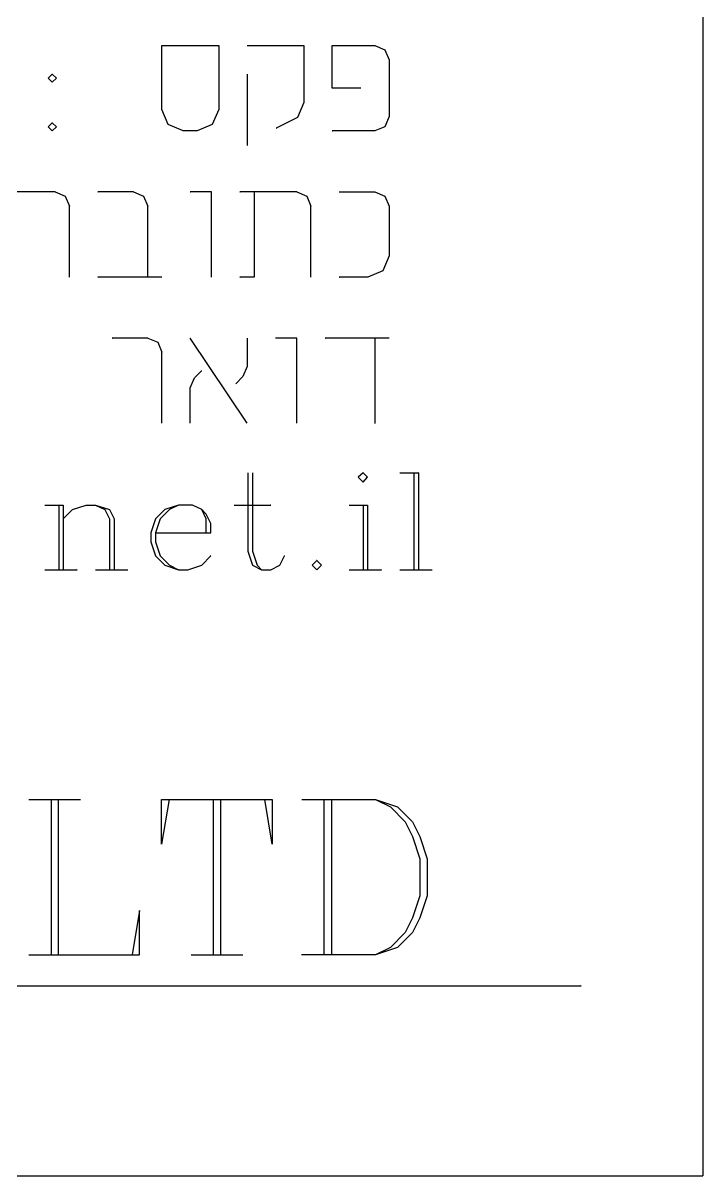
# Model space of a CAD drawing. Extents: x 271 to 16033, y -55852 to 2525.
# Drawn here: x 15942.455 to 15944.647, y -55795.2 to -55791.484 of the extents above; entities that cross this region are included whole.
import ezdxf

# ---------------------------------------------------------------- set-up
doc = ezdxf.new("R2010")
doc.units = 0
doc.header["$MEASUREMENT"] = 0
doc.layers.add('1501-KIR-BETON', color=30, linetype='Continuous')
doc.layers.add('LOGO', color=7, linetype='Continuous')

msp = doc.modelspace()

# ---------------------------------------------------------------- linework, layer by layer
at = {"layer": '1501-KIR-BETON', "color": 250, "linetype": 'Continuous', "ltscale": 0.125}
for p, q in [((15942.90205, -55791.55634, 1172.19571), (15943.08553, -55791.55634, 1172.19571)), ((15942.90205, -55791.76256, 1172.19571), (15942.90205, -55791.55634, 1172.19571)), ((15943.08553, -55791.55634, 1172.19571), (15943.08553, -55791.76256, 1172.19571)), ((15943.08553, -55791.55634, 1172.19571), (15943.08626, -55791.55634, 1172.19571)), ((15943.17726, -55791.55634, 1172.19571), (15943.36, -55791.55634, 1172.19571)), ((15943.36, -55791.55634, 1172.19571), (15943.36, -55791.73981, 1172.19571)), ((15943.45174, -55791.55634, 1172.19571), (15943.58898, -55791.55634, 1172.19571)), ((15943.45174, -55791.69357, 1172.19571), (15943.45174, -55791.55634, 1172.19571)), ((15943.58898, -55791.55634, 1172.19571), (15943.62127, -55791.56955, 1172.19571)), ((15943.62127, -55791.56955, 1172.19571), (15943.63521, -55791.60257, 1172.19571)), ((15943.63521, -55791.60257, 1172.19571), (15943.63521, -55791.78531, 1172.19571)), ((15942.53584, -55791.66128, 1172.19571), (15942.54905, -55791.64807, 1172.19571)), ((15942.54905, -55791.67449, 1172.19571), (15942.53584, -55791.66128, 1172.19571)), ((15942.54905, -55791.64807, 1172.19571), (15942.54978, -55791.64807, 1172.19571)), ((15942.54905, -55791.64807, 1172.19571), (15942.56226, -55791.66128, 1172.19571)), ((15942.56226, -55791.66128, 1172.19571), (15942.54905, -55791.67449, 1172.19571)), ((15943.17726, -55791.64807, 1172.19571), (15943.17726, -55791.87705, 1172.19571)), ((15943.54348, -55791.69357, 1172.19571), (15943.45174, -55791.69357, 1172.19571)), ((15943.36, -55791.73981, 1172.19571), (15943.34019, -55791.78825, 1172.19571)), ((15942.9226, -55791.811, 1172.19571), (15942.90205, -55791.76256, 1172.19571)), ((15943.08553, -55791.76256, 1172.19571), (15943.06498, -55791.811, 1172.19571)), ((15943.63521, -55791.78531, 1172.19571), (15943.62127, -55791.81834, 1172.19571)), ((15942.53584, -55791.81834, 1172.19571), (15942.54905, -55791.80513, 1172.19571)), ((15942.54905, -55791.83155, 1172.19571), (15942.53584, -55791.81834, 1172.19571)), ((15942.54905, -55791.80513, 1172.19571), (15942.54978, -55791.80513, 1172.19571)), ((15942.54905, -55791.80513, 1172.19571), (15942.56226, -55791.81834, 1172.19571)), ((15942.56226, -55791.81834, 1172.19571), (15942.54905, -55791.83155, 1172.19571)), ((15942.97104, -55791.83155, 1172.19571), (15942.9226, -55791.811, 1172.19571)), ((15943.06498, -55791.811, 1172.19571), (15943.01654, -55791.83155, 1172.19571)), ((15943.34019, -55791.78825, 1172.19571), (15943.2712, -55791.82274, 1172.19571)), ((15943.2712, -55791.82274, 1172.19571), (15943.27194, -55791.82274, 1172.19571)), ((15943.62127, -55791.81834, 1172.19571), (15943.58898, -55791.83155, 1172.19571)), ((15943.01654, -55791.83155, 1172.19571), (15942.97104, -55791.83155, 1172.19571)), ((15943.58898, -55791.83155, 1172.19571), (15943.45174, -55791.83155, 1172.19571)), ((15943.45174, -55791.83155, 1172.19571), (15943.45247, -55791.83155, 1172.19571)), ((15943.17726, -55791.87705, 1172.19571), (15943.178, -55791.87705, 1172.19571)), ((15942.55859, -55792.0275, 1172.19571), (15942.37585, -55792.0275, 1172.19571)), ((15942.55859, -55792.0275, 1172.19571), (15942.59088, -55792.04144, 1172.19571)), ((15942.59088, -55792.04144, 1172.19571), (15942.60482, -55792.07373, 1172.19571)), ((15942.81032, -55792.0275, 1172.19571), (15942.69583, -55792.0275, 1172.19571)), ((15942.69583, -55792.0275, 1172.19571), (15942.69656, -55792.0275, 1172.19571)), ((15942.81032, -55792.0275, 1172.19571), (15942.84334, -55792.04144, 1172.19571)), ((15942.84334, -55792.04144, 1172.19571), (15942.85655, -55792.07373, 1172.19571)), ((15942.99379, -55792.0275, 1172.19571), (15942.99452, -55792.0275, 1172.19571)), ((15943.06278, -55792.0275, 1172.19571), (15942.99379, -55792.0275, 1172.19571)), ((15943.06278, -55792.30271, 1172.19571), (15943.06278, -55792.0275, 1172.19571)), ((15943.33725, -55792.0275, 1172.19571), (15943.15378, -55792.0275, 1172.19571)), ((15943.15378, -55792.0275, 1172.19571), (15943.15451, -55792.0275, 1172.19571)), ((15943.20001, -55792.0275, 1172.19571), (15943.20001, -55792.30271, 1172.19571)), ((15943.33725, -55792.0275, 1172.19571), (15943.36954, -55792.04144, 1172.19571)), ((15943.36954, -55792.04144, 1172.19571), (15943.38275, -55792.07373, 1172.19571)), ((15943.47449, -55792.0275, 1172.19571), (15943.58898, -55792.0275, 1172.19571)), ((15943.58898, -55792.0275, 1172.19571), (15943.62127, -55792.04144, 1172.19571)), ((15943.62127, -55792.04144, 1172.19571), (15943.63521, -55792.07373, 1172.19571)), ((15942.60482, -55792.30271, 1172.19571), (15942.60482, -55792.07373, 1172.19571)), ((15942.60482, -55792.07373, 1172.19571), (15942.60556, -55792.07373, 1172.19571)), ((15942.60482, -55792.07373, 1172.19571), (15942.60556, -55792.07373, 1172.19571)), ((15942.85655, -55792.30271, 1172.19571), (15942.85655, -55792.07373, 1172.19571)), ((15942.85655, -55792.07373, 1172.19571), (15942.85728, -55792.07373, 1172.19571)), ((15942.85655, -55792.07373, 1172.19571), (15942.85728, -55792.07373, 1172.19571)), ((15943.38275, -55792.30271, 1172.19571), (15943.38275, -55792.07373, 1172.19571)), ((15943.38275, -55792.07373, 1172.19571), (15943.38349, -55792.07373, 1172.19571)), ((15943.38275, -55792.07373, 1172.19571), (15943.38349, -55792.07373, 1172.19571)), ((15943.63521, -55792.07373, 1172.19571), (15943.63521, -55792.23372, 1172.19571)), ((15943.63521, -55792.23372, 1172.19571), (15943.61467, -55792.28289, 1172.19571)), ((15942.90205, -55792.30271, 1172.19571), (15942.69583, -55792.30271, 1172.19571)), ((15942.69583, -55792.30271, 1172.19571), (15942.69656, -55792.30271, 1172.19571)), ((15943.15378, -55792.30271, 1172.19571), (15943.15451, -55792.30271, 1172.19571)), ((15943.20001, -55792.30271, 1172.19571), (15943.15378, -55792.30271, 1172.19571)), ((15943.47449, -55792.30271, 1172.19571), (15943.47523, -55792.30271, 1172.19571)), ((15943.56623, -55792.30271, 1172.19571), (15943.47449, -55792.30271, 1172.19571)), ((15943.61467, -55792.28289, 1172.19571), (15943.56623, -55792.30271, 1172.19571)), ((15942.85655, -55792.49939, 1172.19571), (15942.74206, -55792.49939, 1172.19571)), ((15942.74206, -55792.49939, 1172.19571), (15942.7428, -55792.49939, 1172.19571)), ((15942.85655, -55792.49939, 1172.19571), (15942.88884, -55792.5126, 1172.19571)), ((15942.88884, -55792.5126, 1172.19571), (15942.90205, -55792.54489, 1172.19571)), ((15943.17726, -55792.77387, 1172.19571), (15942.99379, -55792.49939, 1172.19571)), ((15942.99379, -55792.49939, 1172.19571), (15942.99452, -55792.49939, 1172.19571)), ((15943.17726, -55792.49939, 1172.19571), (15943.17726, -55792.59113, 1172.19571)), ((15943.26827, -55792.49939, 1172.19571), (15943.269, -55792.49939, 1172.19571)), ((15943.33725, -55792.49939, 1172.19571), (15943.26827, -55792.49939, 1172.19571)), ((15943.33725, -55792.77387, 1172.19571), (15943.33725, -55792.49939, 1172.19571)), ((15943.63521, -55792.49939, 1172.19571), (15943.42899, -55792.49939, 1172.19571)), ((15943.42899, -55792.49939, 1172.19571), (15943.42972, -55792.49939, 1172.19571)), ((15943.58898, -55792.49939, 1172.19571), (15943.58898, -55792.77387, 1172.19571)), ((15942.90205, -55792.77387, 1172.19571), (15942.90205, -55792.54489, 1172.19571)), ((15942.90205, -55792.54489, 1172.19571), (15942.90279, -55792.54489, 1172.19571)), ((15942.90205, -55792.54489, 1172.19571), (15942.90279, -55792.54489, 1172.19571)), ((15943.17726, -55792.59113, 1172.19571), (15943.16332, -55792.62342, 1172.19571)), ((15942.99379, -55792.65938, 1172.19571), (15943.007, -55792.62709, 1172.19571)), ((15943.007, -55792.62709, 1172.19571), (15943.03048, -55792.60434, 1172.19571)), ((15943.03048, -55792.60434, 1172.19571), (15943.03122, -55792.60434, 1172.19571)), ((15943.16332, -55792.62342, 1172.19571), (15943.14057, -55792.64617, 1172.19571)), ((15942.99379, -55792.77387, 1172.19571), (15942.99379, -55792.65938, 1172.19571)), ((15943.14057, -55792.64617, 1172.19571), (15943.1413, -55792.64617, 1172.19571)), ((15943.58898, -55792.77387, 1172.19571), (15943.58971, -55792.77387, 1172.19571)), ((15943.179, -55792.93313, 1172.19571), (15943.179, -55793.18632, 1172.19571)), ((15943.19442, -55792.93313, 1172.19571), (15943.19442, -55793.18632, 1172.19571)), ((15943.55109, -55792.93313, 1172.19571), (15943.53568, -55792.9478, 1172.19571)), ((15943.55109, -55792.93313, 1172.19571), (15943.55036, -55792.93313, 1172.19571)), ((15943.56577, -55792.9478, 1172.19571), (15943.55109, -55792.93313, 1172.19571)), ((15943.66998, -55792.93313, 1172.19571), (15943.72943, -55792.93313, 1172.19571)), ((15943.71475, -55792.93313, 1172.19571), (15943.71475, -55793.24576, 1172.19571)), ((15943.72943, -55792.93313, 1172.19571), (15943.72869, -55792.93313, 1172.19571)), ((15943.72943, -55792.93313, 1172.19571), (15943.72943, -55793.24576, 1172.19571)), ((15943.53568, -55792.9478, 1172.19571), (15943.55109, -55792.96321, 1172.19571)), ((15943.55109, -55792.96321, 1172.19571), (15943.56577, -55792.9478, 1172.19571)), ((15942.5251, -55793.03734, 1172.19571), (15942.58455, -55793.03734, 1172.19571)), ((15942.56987, -55793.03734, 1172.19571), (15942.56987, -55793.24576, 1172.19571)), ((15942.58455, -55793.03734, 1172.19571), (15942.58381, -55793.03734, 1172.19571)), ((15942.58455, -55793.03734, 1172.19571), (15942.58455, -55793.24576, 1172.19571)), ((15942.61464, -55793.05202, 1172.19571), (15942.65867, -55793.03734, 1172.19571)), ((15942.65867, -55793.03734, 1172.19571), (15942.68876, -55793.03734, 1172.19571)), ((15942.68876, -55793.03734, 1172.19571), (15942.73353, -55793.05202, 1172.19571)), ((15942.68876, -55793.03734, 1172.19571), (15942.71812, -55793.05202, 1172.19571)), ((15942.9559, -55793.03734, 1172.19571), (15942.91187, -55793.05202, 1172.19571)), ((15942.9559, -55793.03734, 1172.19571), (15942.92654, -55793.05202, 1172.19571)), ((15943.00067, -55793.03734, 1172.19571), (15942.9559, -55793.03734, 1172.19571)), ((15943.03076, -55793.05202, 1172.19571), (15943.00067, -55793.03734, 1172.19571)), ((15943.13497, -55793.03734, 1172.19571), (15943.25386, -55793.03734, 1172.19571)), ((15943.25386, -55793.03734, 1172.19571), (15943.25313, -55793.03734, 1172.19571)), ((15943.50632, -55793.03734, 1172.19571), (15943.56577, -55793.03734, 1172.19571)), ((15943.55109, -55793.03734, 1172.19571), (15943.55109, -55793.24576, 1172.19571)), ((15943.56577, -55793.03734, 1172.19571), (15943.56503, -55793.03734, 1172.19571)), ((15943.56577, -55793.03734, 1172.19571), (15943.56577, -55793.24576, 1172.19571)), ((15942.58455, -55793.08211, 1172.19571), (15942.61464, -55793.05202, 1172.19571)), ((15942.71812, -55793.05202, 1172.19571), (15942.73353, -55793.08211, 1172.19571)), ((15942.73353, -55793.05202, 1172.19571), (15942.74821, -55793.08211, 1172.19571)), ((15942.73353, -55793.08211, 1172.19571), (15942.73353, -55793.24576, 1172.19571)), ((15942.74821, -55793.08211, 1172.19571), (15942.74821, -55793.24576, 1172.19571)), ((15942.88178, -55793.08211, 1172.19571), (15942.8671, -55793.12687, 1172.19571)), ((15942.91187, -55793.05202, 1172.19571), (15942.88178, -55793.08211, 1172.19571)), ((15942.89645, -55793.08211, 1172.19571), (15942.88178, -55793.12687, 1172.19571)), ((15942.92654, -55793.05202, 1172.19571), (15942.89645, -55793.08211, 1172.19571)), ((15943.03076, -55793.05202, 1172.19571), (15943.03002, -55793.05202, 1172.19571)), ((15943.04543, -55793.06669, 1172.19571), (15943.03076, -55793.05202, 1172.19571)), ((15943.04543, -55793.08211, 1172.19571), (15943.03076, -55793.05202, 1172.19571)), ((15943.06011, -55793.09678, 1172.19571), (15943.04543, -55793.06669, 1172.19571)), ((15943.04543, -55793.12687, 1172.19571), (15943.04543, -55793.08211, 1172.19571)), ((15943.06011, -55793.12687, 1172.19571), (15943.06011, -55793.09678, 1172.19571)), ((15942.8671, -55793.12687, 1172.19571), (15942.8671, -55793.15623, 1172.19571)), ((15942.8671, -55793.15623, 1172.19571), (15942.88178, -55793.201, 1172.19571)), ((15942.88178, -55793.12687, 1172.19571), (15942.88178, -55793.15623, 1172.19571)), ((15942.88178, -55793.12687, 1172.19571), (15943.06011, -55793.12687, 1172.19571)), ((15942.88178, -55793.15623, 1172.19571), (15942.89645, -55793.201, 1172.19571)), ((15943.179, -55793.18632, 1172.19571), (15943.19442, -55793.23109, 1172.19571)), ((15943.19442, -55793.18632, 1172.19571), (15943.20909, -55793.23109, 1172.19571)), ((15942.88178, -55793.201, 1172.19571), (15942.91187, -55793.23109, 1172.19571)), ((15942.89645, -55793.201, 1172.19571), (15942.92654, -55793.23109, 1172.19571)), ((15942.91187, -55793.23109, 1172.19571), (15942.9559, -55793.24576, 1172.19571)), ((15942.92654, -55793.23109, 1172.19571), (15942.9559, -55793.24576, 1172.19571)), ((15942.98599, -55793.24576, 1172.19571), (15943.03076, -55793.23109, 1172.19571)), ((15943.03076, -55793.23109, 1172.19571), (15943.06011, -55793.201, 1172.19571)), ((15943.06011, -55793.201, 1172.19571), (15943.05938, -55793.201, 1172.19571)), ((15943.19442, -55793.23109, 1172.19571), (15943.22377, -55793.24576, 1172.19571)), ((15943.20909, -55793.23109, 1172.19571), (15943.22377, -55793.24576, 1172.19571)), ((15943.25386, -55793.24576, 1172.19571), (15943.28322, -55793.23109, 1172.19571)), ((15943.28322, -55793.23109, 1172.19571), (15943.29789, -55793.201, 1172.19571)), ((15943.29789, -55793.201, 1172.19571), (15943.29716, -55793.201, 1172.19571)), ((15943.40211, -55793.21568, 1172.19571), (15943.38743, -55793.23109, 1172.19571)), ((15943.38743, -55793.23109, 1172.19571), (15943.40211, -55793.24576, 1172.19571)), ((15943.40211, -55793.21568, 1172.19571), (15943.40137, -55793.21568, 1172.19571)), ((15943.41679, -55793.23109, 1172.19571), (15943.40211, -55793.21568, 1172.19571)), ((15943.40211, -55793.24576, 1172.19571), (15943.41679, -55793.23109, 1172.19571)), ((15942.5251, -55793.24576, 1172.19571), (15942.62932, -55793.24576, 1172.19571)), ((15942.56987, -55793.24576, 1172.19571), (15942.56914, -55793.24576, 1172.19571)), ((15942.58455, -55793.24576, 1172.19571), (15942.58381, -55793.24576, 1172.19571)), ((15942.62932, -55793.24576, 1172.19571), (15942.62858, -55793.24576, 1172.19571)), ((15942.68876, -55793.24576, 1172.19571), (15942.79297, -55793.24576, 1172.19571)), ((15942.73353, -55793.24576, 1172.19571), (15942.73279, -55793.24576, 1172.19571)), ((15942.74821, -55793.24576, 1172.19571), (15942.74747, -55793.24576, 1172.19571)), ((15942.79297, -55793.24576, 1172.19571), (15942.79224, -55793.24576, 1172.19571)), ((15942.9559, -55793.24576, 1172.19571), (15942.95517, -55793.24576, 1172.19571)), ((15942.9559, -55793.24576, 1172.19571), (15942.98599, -55793.24576, 1172.19571)), ((15943.22377, -55793.24576, 1172.19571), (15943.22304, -55793.24576, 1172.19571)), ((15943.22377, -55793.24576, 1172.19571), (15943.25386, -55793.24576, 1172.19571)), ((15943.50632, -55793.24576, 1172.19571), (15943.61053, -55793.24576, 1172.19571)), ((15943.55109, -55793.24576, 1172.19571), (15943.55036, -55793.24576, 1172.19571)), ((15943.56577, -55793.24576, 1172.19571), (15943.56503, -55793.24576, 1172.19571)), ((15943.61053, -55793.24576, 1172.19571), (15943.6098, -55793.24576, 1172.19571)), ((15943.66998, -55793.24576, 1172.19571), (15943.77419, -55793.24576, 1172.19571)), ((15943.71475, -55793.24576, 1172.19571), (15943.71401, -55793.24576, 1172.19571)), ((15943.72943, -55793.24576, 1172.19571), (15943.72869, -55793.24576, 1172.19571)), ((15943.77419, -55793.24576, 1172.19571), (15943.77346, -55793.24576, 1172.19571)), ((15942.47373, -55793.98689, 1172.19571), (15942.64032, -55793.98689, 1172.19571)), ((15942.54492, -55793.98689, 1172.19571), (15942.54492, -55794.48667, 1172.19571)), ((15942.5684, -55793.98689, 1172.19571), (15942.5684, -55794.48667, 1172.19571)), ((15942.64032, -55793.98689, 1172.19571), (15942.63959, -55793.98689, 1172.19571)), ((15942.90159, -55793.98689, 1172.19571), (15943.25826, -55793.98689, 1172.19571)), ((15942.92581, -55793.98689, 1172.19571), (15942.90159, -55794.13, 1172.19571)), ((15942.90159, -55794.13, 1172.19571), (15942.90159, -55793.98689, 1172.19571)), ((15943.06819, -55793.98689, 1172.19571), (15943.06819, -55794.48667, 1172.19571)), ((15943.09167, -55793.98689, 1172.19571), (15943.09167, -55794.48667, 1172.19571)), ((15943.23478, -55793.98689, 1172.19571), (15943.23405, -55793.98689, 1172.19571)), ((15943.25826, -55794.13, 1172.19571), (15943.23478, -55793.98689, 1172.19571)), ((15943.25826, -55793.98689, 1172.19571), (15943.25826, -55794.13, 1172.19571)), ((15943.35367, -55793.98689, 1172.19571), (15943.59145, -55793.98689, 1172.19571)), ((15943.42486, -55793.98689, 1172.19571), (15943.42486, -55794.48667, 1172.19571)), ((15943.44908, -55793.98689, 1172.19571), (15943.44908, -55794.48667, 1172.19571)), ((15943.59145, -55793.98689, 1172.19571), (15943.66264, -55794.01037, 1172.19571)), ((15943.59145, -55793.98689, 1172.19571), (15943.63916, -55794.01037, 1172.19571)), ((15943.63916, -55794.01037, 1172.19571), (15943.68686, -55794.05807, 1172.19571)), ((15943.66264, -55794.01037, 1172.19571), (15943.71034, -55794.05807, 1172.19571)), ((15943.68686, -55794.05807, 1172.19571), (15943.71034, -55794.10578, 1172.19571)), ((15943.71034, -55794.05807, 1172.19571), (15943.73456, -55794.10578, 1172.19571)), ((15943.71034, -55794.10578, 1172.19571), (15943.73456, -55794.1777, 1172.19571)), ((15943.73456, -55794.10578, 1172.19571), (15943.75805, -55794.1777, 1172.19571)), ((15943.73456, -55794.1777, 1172.19571), (15943.73456, -55794.29659, 1172.19571)), ((15943.75805, -55794.1777, 1172.19571), (15943.75805, -55794.29659, 1172.19571)), ((15943.73456, -55794.29659, 1172.19571), (15943.71034, -55794.36778, 1172.19571)), ((15943.75805, -55794.29659, 1172.19571), (15943.73456, -55794.36778, 1172.19571)), ((15942.8304, -55794.34429, 1172.19571), (15942.80618, -55794.48667, 1172.19571)), ((15942.8304, -55794.48667, 1172.19571), (15942.8304, -55794.34429, 1172.19571)), ((15943.71034, -55794.36778, 1172.19571), (15943.68686, -55794.41548, 1172.19571)), ((15943.73456, -55794.36778, 1172.19571), (15943.71034, -55794.41548, 1172.19571)), ((15943.68686, -55794.41548, 1172.19571), (15943.63916, -55794.46319, 1172.19571)), ((15943.71034, -55794.41548, 1172.19571), (15943.66264, -55794.46319, 1172.19571)), ((15942.47373, -55794.48667, 1172.19571), (15942.8304, -55794.48667, 1172.19571)), ((15942.54492, -55794.48667, 1172.19571), (15942.54418, -55794.48667, 1172.19571)), ((15942.5684, -55794.48667, 1172.19571), (15942.56767, -55794.48667, 1172.19571)), ((15942.80618, -55794.48667, 1172.19571), (15942.80545, -55794.48667, 1172.19571)), ((15942.997, -55794.48667, 1172.19571), (15943.16359, -55794.48667, 1172.19571)), ((15943.06819, -55794.48667, 1172.19571), (15943.06745, -55794.48667, 1172.19571)), ((15943.09167, -55794.48667, 1172.19571), (15943.09094, -55794.48667, 1172.19571)), ((15943.16359, -55794.48667, 1172.19571), (15943.16286, -55794.48667, 1172.19571)), ((15943.35367, -55794.48667, 1172.19571), (15943.35294, -55794.48667, 1172.19571)), ((15943.59145, -55794.48667, 1172.19571), (15943.35367, -55794.48667, 1172.19571)), ((15943.42486, -55794.48667, 1172.19571), (15943.42412, -55794.48667, 1172.19571)), ((15943.44908, -55794.48667, 1172.19571), (15943.44834, -55794.48667, 1172.19571)), ((15943.59145, -55794.48667, 1172.19571), (15943.59072, -55794.48667, 1172.19571)), ((15943.66264, -55794.46319, 1172.19571), (15943.59145, -55794.48667, 1172.19571)), ((15943.63916, -55794.46319, 1172.19571), (15943.59145, -55794.48667, 1172.19571)), ((15941.85138, -55794.58721, 1172.19571), (15944.25416, -55794.58721, 1172.19571)), ((15944.25416, -55794.58721, 1172.19571), (15944.25343, -55794.58721, 1172.19571))]:
    msp.add_line(p, q, dxfattribs=at)
at = {"layer": 'LOGO', "color": 250, "linetype": 'Continuous', "ltscale": 0.01}
for p in [(15944.64714, -55787.94239, 1172.19571), (15929.7372, -55795.19972, 1172.19571)]:
    msp.add_line(p, (15944.64714, -55795.19972, 1172.19571), dxfattribs=at)

doc.saveas('drawing.dxf')
